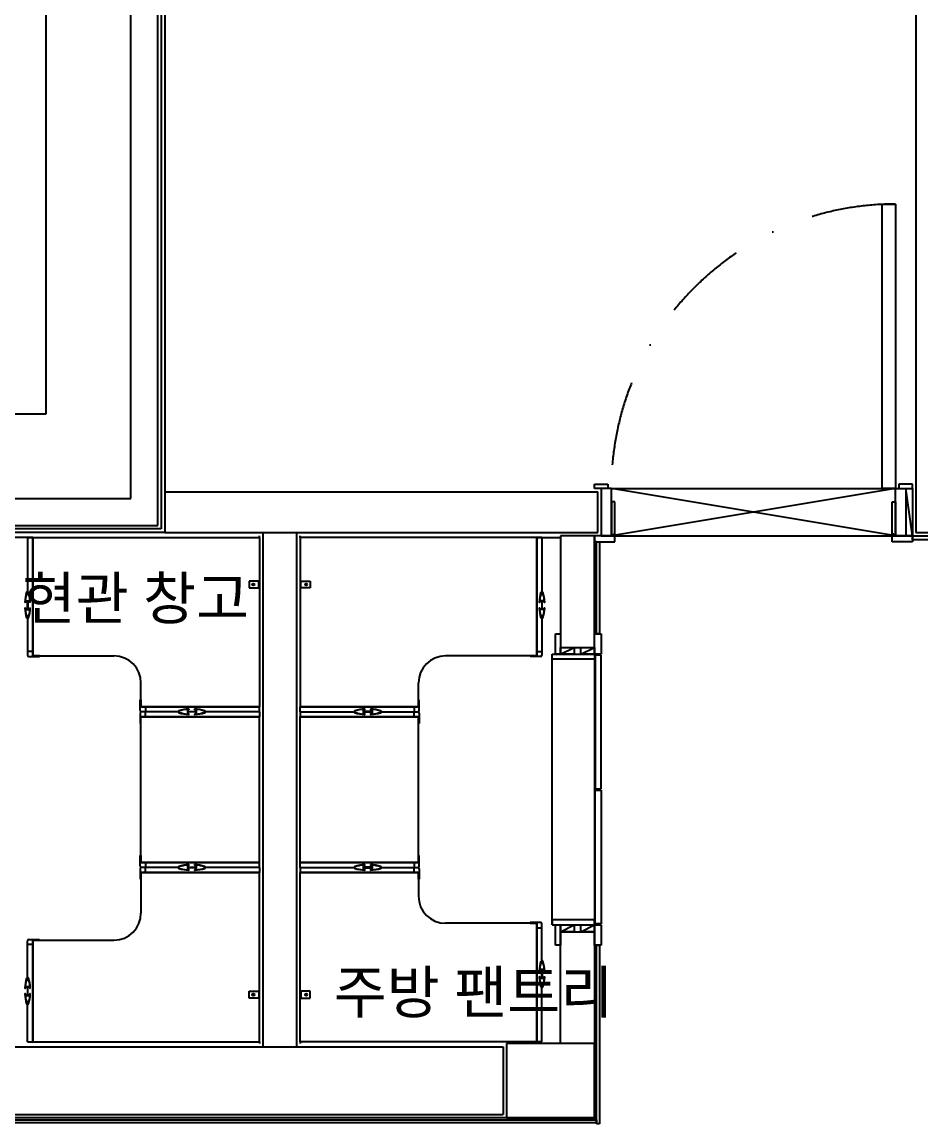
# Model space of a CAD drawing. Header units: millimetres. Extents: x -33000 to 294000, y 0 to 42408.
# Drawn here: x 11788 to 14445, y 16367 to 19622 of the extents above; entities that cross this region are included whole.
import ezdxf
from ezdxf.enums import TextEntityAlignment as Align

# ---------------------------------------------------------------- set-up
doc = ezdxf.new("R2010")
doc.units = ezdxf.units.MM
doc.header["$LTSCALE"] = 50
doc.linetypes.add('DASHDOTX2', pattern=[2, 1, -0.5, 0, -0.5])
doc.layers.add('arch', color=8, linetype='Continuous')
doc.layers.add('실명', color=9, linetype='Continuous')
doc.styles.add('FORTELINE', font='malgun.ttf')

msp = doc.modelspace()

# ---------------------------------------------------------------- linework, layer by layer
at = {"layer": 'arch'}
for p, q in [((11859.6, 18464.5), (11859.6, 21254.5)), ((12109.6, 18214.5), (12109.6, 21034.5)), ((12189.6, 18134.5), (12189.6, 20919.5)), ((12199.6, 20909.5), (12199.6, 18124.5)), ((12209.6, 20899.5), (12209.6, 18114.5)), ((11609.6, 18464.5), (11859.6, 18464.5)), ((13479.6, 18256.5), (13519.6, 18256.5)), ((13479.6, 18244.5), (13479.6, 18256.5)), ((13519.6, 18244.5), (13479.6, 18244.5)), ((13529.6, 18244.5), (13499.6, 18244.5)), ((13499.6, 18244.5), (13499.6, 18104.5)), ((13519.6, 18256.5), (13519.6, 18244.5)), ((13529.6, 18104.5), (13529.6, 18244.5)), ((14369.6, 18104.5), (13529.6, 18244.5)), ((13529.6, 18244.5), (14369.6, 18244.5)), ((14369.6, 18244.5), (13529.6, 18104.5)), ((14369.6, 18244.5), (14399.6, 18244.5)), ((14369.6, 18104.5), (14369.6, 18244.5)), ((14419.6, 18256.5), (14379.6, 18256.5)), ((14379.6, 18256.5), (14379.6, 18244.5)), ((14379.6, 18244.5), (14419.6, 18244.5)), ((14399.6, 18244.5), (14419.6, 18244.5)), ((14419.6, 18104.5), (14399.6, 18244.5)), ((14399.6, 18244.5), (14399.6, 18104.5)), ((14419.6, 18244.5), (14419.6, 18256.5)), ((14419.6, 18244.5), (14419.6, 18104.5)), ((11709.6, 18214.5), (12109.6, 18214.5)), ((13539.6, 18204.5), (13529.6, 18204.5)), ((13529.6, 18204.5), (13529.6, 18104.5)), ((13539.6, 18109.5), (13539.6, 18204.5)), ((14359.6, 18109.5), (14359.6, 18204.5)), ((14359.6, 18204.5), (14369.6, 18204.5)), ((14369.6, 18204.5), (14369.6, 18104.5)), ((12209.6, 18114.5), (11609.6, 18114.5)), ((12199.6, 18124.5), (11619.6, 18124.5)), ((11629.6, 18134.5), (12189.6, 18134.5)), ((12489.6, 18099.5), (12489.6, 18104.5)), ((12609.6, 18099.5), (12609.6, 18104.5)), ((13479.6, 18104.5), (13379.6, 18104.5)), ((13379.6, 18104.5), (13379.6, 17774.5)), ((13479.6, 17774.5), (13479.6, 18104.5)), ((13499.6, 18104.5), (13529.6, 18104.5)), ((13529.6, 18104.5), (13534.6, 18104.5)), ((13529.6, 18104.5), (14369.6, 18104.5)), ((13534.6, 18104.5), (13534.6, 18109.5)), ((13534.6, 18109.5), (13539.6, 18109.5)), ((14364.6, 18109.5), (14359.6, 18109.5)), ((14364.6, 18104.5), (14364.6, 18109.5)), ((14369.6, 18104.5), (14364.6, 18104.5)), ((14399.6, 18104.5), (14369.6, 18104.5)), ((14419.6, 18104.5), (14399.6, 18104.5)), ((14419.5, 18092.5), (14419.5, 18104.5)), ((14419.5, 18104.5), (14579.5, 18104.5)), ((11819.6, 18099.5), (11749.6, 18099.5)), ((11804.6, 18099.5), (11804.6, 17939.5)), ((11804.6, 18099.5), (11819.6, 18099.5)), ((11819.6, 18099.5), (12489.6, 18099.5)), ((11819.6, 17754.5), (11819.6, 18099.5)), ((11819.6, 18099.5), (11819.6, 17749.5)), ((12489.6, 18099.5), (12489.6, 17599.5)), ((13309.6, 18099.5), (12609.6, 18099.5)), ((12609.6, 18099.5), (12609.6, 17599.5)), ((13309.6, 17754.5), (13309.6, 18099.5)), ((13309.6, 18099.5), (13309.6, 17749.5)), ((13324.6, 18099.5), (13309.6, 18099.5)), ((13309.6, 18099.5), (13379.6, 18099.5)), ((13324.6, 18099.5), (13324.6, 17939.5)), ((13485.6, 18086.5), (13479.6, 18086.5)), ((13479.6, 18086.5), (13479.6, 17814.5)), ((13485.6, 18086.5), (13494.6, 18086.5)), ((13485.6, 17814.5), (13485.6, 18086.5)), ((13494.6, 18086.5), (13494.6, 17814.5)), ((14579.5, 18092.5), (14419.5, 18092.5)), ((12489.6, 17970.6), (12459.6, 17970.6)), ((12459.6, 17970.6), (12459.6, 17950.6)), ((12459.6, 17950.6), (12489.6, 17950.6)), ((12487.6, 17950.6), (12487.6, 17970.6)), ((12609.6, 17970.6), (12639.6, 17970.6)), ((12639.6, 17950.6), (12609.6, 17950.6)), ((12611.6, 17950.6), (12611.6, 17970.6)), ((12639.6, 17970.6), (12639.6, 17950.6)), ((11797.9, 17908), (11797.1, 17908)), ((11797.8, 17912.5), (11811.4, 17912.5)), ((11803.8, 17911.5), (11798.4, 17911.5)), ((11798.4, 17911.5), (11798.4, 17908.5)), ((11803.8, 17887.5), (11803.8, 17911.5)), ((11810.8, 17911.5), (11805.3, 17911.5)), ((11805.3, 17911.5), (11805.3, 17887.5)), ((11810.8, 17908.5), (11810.8, 17911.5)), ((11812.1, 17908), (11811.3, 17908)), ((13317.1, 17908), (13317.9, 17908)), ((13331.4, 17912.5), (13317.8, 17912.5)), ((13318.4, 17908.5), (13318.4, 17911.5)), ((13318.4, 17911.5), (13323.8, 17911.5)), ((13323.8, 17911.5), (13323.8, 17887.5)), ((13325.3, 17887.5), (13325.3, 17911.5)), ((13325.3, 17911.5), (13330.8, 17911.5)), ((13330.8, 17911.5), (13330.8, 17908.5)), ((13331.3, 17908), (13332.1, 17908)), ((11797.1, 17891), (11797.9, 17891)), ((11797.8, 17886.5), (11811.4, 17886.5)), ((11798.4, 17890.5), (11798.4, 17887.5)), ((11798.4, 17887.5), (11803.8, 17887.5)), ((11805.3, 17887.5), (11810.8, 17887.5)), ((11810.8, 17887.5), (11810.8, 17890.5)), ((11811.3, 17891), (11812.1, 17891)), ((13317.9, 17891), (13317.1, 17891)), ((13331.4, 17886.5), (13317.8, 17886.5)), ((13318.4, 17887.5), (13318.4, 17890.5)), ((13323.8, 17887.5), (13318.4, 17887.5)), ((13330.8, 17887.5), (13325.3, 17887.5)), ((13330.8, 17890.5), (13330.8, 17887.5)), ((13332.1, 17891), (13331.3, 17891)), ((11804.6, 17859.5), (11804.6, 17751.5)), ((13324.6, 17859.5), (13324.6, 17751.5)), ((13364.5, 17754.5), (13364.5, 17814.5)), ((13364.5, 17814.5), (13379.5, 17814.5)), ((13379.5, 17814.5), (13379.5, 17754.5)), ((13479.5, 17754.5), (13479.5, 17814.5)), ((13479.5, 17814.5), (13499.5, 17814.5)), ((13479.6, 17814.5), (13485.6, 17814.5)), ((13494.6, 17814.5), (13485.6, 17814.5)), ((13499.5, 17814.5), (13499.5, 17754.5)), ((11804.6, 17762.5), (11804.6, 17751.5)), ((11819.6, 17762.5), (11804.6, 17762.5)), ((11808.6, 17747.5), (11839.3, 17747.5)), ((11819.6, 17749.5), (11819.6, 17762.5)), ((11819.6, 17749.5), (12059.6, 17749.5)), ((11839.6, 17749.5), (11819.6, 17749.5)), ((11839.3, 17747.5), (11839.6, 17749.5)), ((13309.6, 17749.5), (13039.6, 17749.5)), ((13289.8, 17747.5), (13289.6, 17749.5)), ((13289.6, 17749.5), (13309.6, 17749.5)), ((13320.6, 17747.5), (13289.8, 17747.5)), ((13309.6, 17749.5), (13309.6, 17762.5)), ((13309.6, 17762.5), (13324.6, 17762.5)), ((13324.6, 17762.5), (13324.6, 17751.5)), ((13354.5, 16954.5), (13354.5, 17754.5)), ((13354.5, 17754.5), (13479.5, 17754.5)), ((13354.5, 17739.5), (13354.5, 17754.5)), ((13379.5, 17754.5), (13364.5, 17754.5)), ((13379.5, 17774.5), (13419.5, 17774.5)), ((13379.5, 17754.5), (13379.5, 17774.5)), ((13379.5, 17754.5), (13419.5, 17774.5)), ((13419.5, 17754.5), (13379.5, 17754.5)), ((13379.6, 17774.5), (13479.6, 17774.5)), ((13419.5, 17774.5), (13419.5, 17754.5)), ((13439.5, 17774.5), (13479.5, 17774.5)), ((13439.5, 17754.5), (13439.5, 17774.5)), ((13439.5, 17754.5), (13479.5, 17774.5)), ((13479.5, 17754.5), (13439.5, 17754.5)), ((13479.5, 17774.5), (13479.5, 17754.5)), ((13479.5, 17754.5), (13479.5, 16954.5)), ((13479.5, 17754.5), (13479.5, 17739.5)), ((13499.5, 17754.5), (13479.5, 17754.5)), ((13499.5, 17751.5), (13481.5, 17751.5)), ((13481.5, 17751.5), (13481.5, 17356.5)), ((13499.5, 17356.5), (13499.5, 17751.5)), ((13479.5, 17739.5), (13354.5, 17739.5)), ((12139.6, 17599.5), (12139.6, 17669.5)), ((12959.6, 17599.5), (12959.6, 17669.5)), ((12137.6, 17619.3), (12139.6, 17619.5)), ((12137.6, 17588.5), (12137.6, 17619.3)), ((12139.6, 17619.5), (12139.6, 17599.5)), ((12961.6, 17619.3), (12959.6, 17619.5)), ((12959.6, 17619.5), (12959.6, 17599.5)), ((12961.6, 17588.5), (12961.6, 17619.3)), ((12139.6, 17599.5), (12489.6, 17599.5)), ((12489.6, 17599.5), (12139.6, 17599.5)), ((12139.6, 17599.5), (12152.6, 17599.5)), ((12249.6, 17584.5), (12141.6, 17584.5)), ((12152.6, 17584.5), (12141.6, 17584.5)), ((12249.6, 17584.5), (12141.6, 17584.5)), ((12152.6, 17584.5), (12141.6, 17584.5)), ((12144.6, 17599.5), (12489.6, 17599.5)), ((12152.6, 17599.5), (12152.6, 17584.5)), ((12152.6, 17569.5), (12152.6, 17584.5)), ((12276.6, 17591.3), (12276.6, 17577.7)), ((12280.6, 17590.7), (12277.6, 17590.7)), ((12277.6, 17590.7), (12277.6, 17585.3)), ((12277.6, 17585.3), (12301.6, 17585.3)), ((12301.6, 17583.8), (12277.6, 17583.8)), ((12277.6, 17583.8), (12277.6, 17578.3)), ((12281.1, 17592), (12281.1, 17591.2)), ((12298.1, 17591.2), (12298.1, 17592)), ((12301.6, 17590.7), (12298.6, 17590.7)), ((12301.6, 17585.3), (12301.6, 17590.7)), ((12301.6, 17578.3), (12301.6, 17583.8)), ((12302.6, 17591.3), (12302.6, 17577.7)), ((12489.6, 17584.5), (12329.6, 17584.5)), ((12489.6, 17584.5), (12489.6, 17599.5)), ((12489.6, 17584.5), (12489.6, 17569.5)), ((12954.6, 17599.5), (12609.6, 17599.5)), ((12959.6, 17599.5), (12609.6, 17599.5)), ((12609.6, 17599.5), (12959.6, 17599.5)), ((12609.6, 17584.5), (12609.6, 17599.5)), ((12609.6, 17584.5), (12769.6, 17584.5)), ((12609.6, 17584.5), (12609.6, 17569.5)), ((12796.6, 17591.3), (12796.6, 17577.7)), ((12797.6, 17585.3), (12797.6, 17590.7)), ((12797.6, 17590.7), (12800.6, 17590.7)), ((12821.6, 17585.3), (12797.6, 17585.3)), ((12797.6, 17578.3), (12797.6, 17583.8)), ((12797.6, 17583.8), (12821.6, 17583.8)), ((12801.1, 17591.2), (12801.1, 17592)), ((12818.1, 17592), (12818.1, 17591.2)), ((12818.6, 17590.7), (12821.6, 17590.7)), ((12821.6, 17590.7), (12821.6, 17585.3)), ((12821.6, 17583.8), (12821.6, 17578.3)), ((12822.6, 17591.3), (12822.6, 17577.7)), ((12849.6, 17584.5), (12957.6, 17584.5)), ((12849.6, 17584.5), (12957.6, 17584.5)), ((12959.6, 17599.5), (12946.6, 17599.5)), ((12946.6, 17599.5), (12946.6, 17584.5)), ((12946.6, 17584.5), (12957.6, 17584.5)), ((12946.6, 17584.5), (12957.6, 17584.5)), ((12946.6, 17569.5), (12946.6, 17584.5)), ((12137.6, 17580.5), (12137.6, 17549.8)), ((12137.6, 17549.8), (12139.6, 17549.5)), ((12139.6, 17139.5), (12139.6, 17569.5)), ((12489.6, 17569.5), (12139.6, 17569.5)), ((12139.6, 17549.5), (12139.6, 17569.5)), ((12139.6, 17569.5), (12152.6, 17569.5)), ((12144.6, 17569.5), (12489.6, 17569.5)), ((12277.6, 17578.3), (12280.6, 17578.3)), ((12281.1, 17577.8), (12281.1, 17577)), ((12298.1, 17577), (12298.1, 17577.8)), ((12298.6, 17578.3), (12301.6, 17578.3)), ((12489.6, 17139.5), (12489.6, 17569.5)), ((12609.6, 17139.5), (12609.6, 17569.5)), ((12954.6, 17569.5), (12609.6, 17569.5)), ((12609.6, 17569.5), (12959.6, 17569.5)), ((12800.6, 17578.3), (12797.6, 17578.3)), ((12801.1, 17577), (12801.1, 17577.8)), ((12818.1, 17577.8), (12818.1, 17577)), ((12821.6, 17578.3), (12818.6, 17578.3)), ((12959.6, 17569.5), (12946.6, 17569.5)), ((12959.6, 17139.5), (12959.6, 17569.5)), ((12959.6, 17549.5), (12959.6, 17569.5)), ((12961.6, 17549.8), (12959.6, 17549.5)), ((12961.6, 17580.5), (12961.6, 17549.8)), ((13481.5, 17356.5), (13499.5, 17356.5)), ((13481.5, 16957.5), (13481.5, 17352.5)), ((13481.5, 17352.5), (13499.5, 17352.5)), ((13499.5, 17352.5), (13499.5, 16957.5)), ((12137.6, 17159.3), (12139.6, 17159.5)), ((12137.6, 17128.5), (12137.6, 17159.3)), ((12139.6, 17159.5), (12139.6, 17139.5)), ((12961.6, 17159.3), (12959.6, 17159.5)), ((12959.6, 17159.5), (12959.6, 17139.5)), ((12961.6, 17128.5), (12961.6, 17159.3)), ((12139.6, 17139.5), (12489.6, 17139.5)), ((12489.6, 17139.5), (12139.6, 17139.5)), ((12139.6, 17139.5), (12152.6, 17139.5)), ((12144.6, 17139.5), (12489.6, 17139.5)), ((12152.6, 17139.5), (12152.6, 17124.5)), ((12276.6, 17131.3), (12276.6, 17117.7)), ((12280.6, 17130.7), (12277.6, 17130.7)), ((12277.6, 17130.7), (12277.6, 17125.3)), ((12281.1, 17132), (12281.1, 17131.2)), ((12298.1, 17131.2), (12298.1, 17132)), ((12301.6, 17130.7), (12298.6, 17130.7)), ((12301.6, 17125.3), (12301.6, 17130.7)), ((12302.6, 17131.3), (12302.6, 17117.7)), ((12489.6, 17124.5), (12489.6, 17139.5)), ((12954.6, 17139.5), (12609.6, 17139.5)), ((12959.6, 17139.5), (12609.6, 17139.5)), ((12609.6, 17139.5), (12959.6, 17139.5)), ((12609.6, 17124.5), (12609.6, 17139.5)), ((12796.6, 17131.3), (12796.6, 17117.7)), ((12797.6, 17125.3), (12797.6, 17130.7)), ((12797.6, 17130.7), (12800.6, 17130.7)), ((12801.1, 17131.2), (12801.1, 17132)), ((12818.1, 17132), (12818.1, 17131.2)), ((12818.6, 17130.7), (12821.6, 17130.7)), ((12821.6, 17130.7), (12821.6, 17125.3)), ((12822.6, 17131.3), (12822.6, 17117.7)), ((12959.6, 17139.5), (12946.6, 17139.5)), ((12946.6, 17139.5), (12946.6, 17124.5)), ((12137.6, 17120.5), (12137.6, 17089.8)), ((12139.6, 17109.5), (12139.6, 16989.5)), ((12489.6, 17109.5), (12139.6, 17109.5)), ((12139.6, 17089.5), (12139.6, 17109.5)), ((12139.6, 17109.5), (12152.6, 17109.5)), ((12249.6, 17124.5), (12141.6, 17124.5)), ((12152.6, 17124.5), (12141.6, 17124.5)), ((12249.6, 17124.5), (12141.6, 17124.5)), ((12152.6, 17124.5), (12141.6, 17124.5)), ((12144.6, 17109.5), (12489.6, 17109.5)), ((12152.6, 17109.5), (12152.6, 17124.5)), ((12277.6, 17125.3), (12301.6, 17125.3)), ((12301.6, 17123.8), (12277.6, 17123.8)), ((12277.6, 17123.8), (12277.6, 17118.3)), ((12277.6, 17118.3), (12280.6, 17118.3)), ((12281.1, 17117.8), (12281.1, 17117)), ((12298.1, 17117), (12298.1, 17117.8)), ((12298.6, 17118.3), (12301.6, 17118.3)), ((12301.6, 17118.3), (12301.6, 17123.8)), ((12489.6, 17124.5), (12329.6, 17124.5)), ((12489.6, 17124.5), (12489.6, 17109.5)), ((12489.6, 16609.5), (12489.6, 17109.5)), ((12609.6, 17124.5), (12769.6, 17124.5)), ((12609.6, 17124.5), (12609.6, 17109.5)), ((12609.6, 16609.5), (12609.6, 17109.5)), ((12954.6, 17109.5), (12609.6, 17109.5)), ((12609.6, 17109.5), (12959.6, 17109.5)), ((12821.6, 17125.3), (12797.6, 17125.3)), ((12797.6, 17118.3), (12797.6, 17123.8)), ((12797.6, 17123.8), (12821.6, 17123.8)), ((12800.6, 17118.3), (12797.6, 17118.3)), ((12801.1, 17117), (12801.1, 17117.8)), ((12818.1, 17117.8), (12818.1, 17117)), ((12821.6, 17118.3), (12818.6, 17118.3)), ((12821.6, 17123.8), (12821.6, 17118.3)), ((12849.6, 17124.5), (12957.6, 17124.5)), ((12849.6, 17124.5), (12957.6, 17124.5)), ((12946.6, 17124.5), (12957.6, 17124.5)), ((12946.6, 17124.5), (12957.6, 17124.5)), ((12946.6, 17109.5), (12946.6, 17124.5)), ((12959.6, 17109.5), (12946.6, 17109.5)), ((12959.6, 17109.5), (12959.6, 17039.5)), ((12959.6, 17089.5), (12959.6, 17109.5)), ((12961.6, 17120.5), (12961.6, 17089.8)), ((12137.6, 17089.8), (12139.6, 17089.5)), ((12961.6, 17089.8), (12959.6, 17089.5)), ((13479.5, 16969.5), (13354.5, 16969.5)), ((13354.5, 16969.5), (13354.5, 16954.5)), ((13479.5, 16954.5), (13479.5, 16969.5)), ((13309.6, 16959.5), (13039.6, 16959.5)), ((13289.8, 16961.5), (13289.6, 16959.5)), ((13289.6, 16959.5), (13309.6, 16959.5)), ((13320.6, 16961.5), (13289.8, 16961.5)), ((13309.6, 16609.5), (13309.6, 16959.5)), ((13309.6, 16959.5), (13309.6, 16946.5)), ((13309.6, 16954.5), (13309.6, 16609.5)), ((13309.6, 16946.5), (13324.6, 16946.5)), ((13324.6, 16849.5), (13324.6, 16957.5)), ((13324.6, 16946.5), (13324.6, 16957.5)), ((13354.5, 16954.5), (13479.5, 16954.5)), ((13364.5, 16954.5), (13379.5, 16954.5)), ((13364.5, 16894.5), (13364.5, 16954.5)), ((13379.5, 16954.5), (13379.5, 16894.5)), ((13379.5, 16954.5), (13419.5, 16954.5)), ((13379.5, 16934.5), (13379.5, 16954.5)), ((13379.5, 16934.5), (13419.5, 16954.5)), ((13419.5, 16934.5), (13379.5, 16934.5)), ((13379.6, 16604.5), (13379.6, 16934.5)), ((13379.6, 16934.5), (13479.6, 16934.5)), ((13419.5, 16954.5), (13419.5, 16934.5)), ((13439.5, 16954.5), (13479.5, 16954.5)), ((13439.5, 16934.5), (13439.5, 16954.5)), ((13439.5, 16934.5), (13479.5, 16954.5)), ((13479.5, 16934.5), (13439.5, 16934.5)), ((13479.5, 16954.5), (13479.5, 16934.5)), ((13479.5, 16894.5), (13479.5, 16954.5)), ((13479.5, 16954.5), (13499.5, 16954.5)), ((13479.6, 16934.5), (13479.6, 16604.5)), ((13499.5, 16957.5), (13481.5, 16957.5)), ((13499.5, 16954.5), (13499.5, 16894.5)), ((11804.6, 16799.5), (11804.6, 16907.5)), ((11804.6, 16896.5), (11804.6, 16907.5)), ((11808.6, 16911.5), (11839.3, 16911.5)), ((11819.6, 16909.5), (12059.6, 16909.5)), ((11819.6, 16609.5), (11819.6, 16909.5)), ((11839.6, 16909.5), (11819.6, 16909.5)), ((11819.6, 16909.5), (11819.6, 16896.5)), ((11819.6, 16904.5), (11819.6, 16609.5)), ((11839.3, 16911.5), (11839.6, 16909.5)), ((11819.6, 16896.5), (11804.6, 16896.5)), ((13379.5, 16894.5), (13364.5, 16894.5)), ((13499.5, 16894.5), (13479.5, 16894.5)), ((13485.6, 16894.5), (13479.6, 16894.5)), ((13479.6, 16894.5), (13479.6, 16384.5)), ((13485.6, 16384.5), (13485.6, 16894.5)), ((13485.6, 16894.5), (13494.6, 16894.5)), ((13485.6, 16366.5), (13485.6, 16894.5)), ((13494.6, 16894.5), (13494.6, 16366.5)), ((13317.9, 16818), (13317.1, 16818)), ((13317.1, 16801), (13317.9, 16801)), ((13331.4, 16822.5), (13317.8, 16822.5)), ((13323.8, 16821.5), (13318.4, 16821.5)), ((13318.4, 16821.5), (13318.4, 16818.5)), ((13318.4, 16800.5), (13318.4, 16797.5)), ((13323.8, 16797.5), (13323.8, 16821.5)), ((13330.8, 16821.5), (13325.3, 16821.5)), ((13325.3, 16821.5), (13325.3, 16797.5)), ((13330.8, 16818.5), (13330.8, 16821.5)), ((13330.8, 16797.5), (13330.8, 16800.5)), ((13332.1, 16818), (13331.3, 16818)), ((13331.3, 16801), (13332.1, 16801)), ((11797.1, 16768), (11797.9, 16768)), ((11797.8, 16772.5), (11811.4, 16772.5)), ((11798.4, 16768.5), (11798.4, 16771.5)), ((11798.4, 16771.5), (11803.8, 16771.5)), ((11803.8, 16771.5), (11803.8, 16747.5)), ((11805.3, 16747.5), (11805.3, 16771.5)), ((11805.3, 16771.5), (11810.8, 16771.5)), ((11810.8, 16771.5), (11810.8, 16768.5)), ((11811.3, 16768), (11812.1, 16768)), ((13331.4, 16796.5), (13317.8, 16796.5)), ((13318.4, 16797.5), (13323.8, 16797.5)), ((13324.6, 16609.5), (13324.6, 16769.5)), ((13325.3, 16797.5), (13330.8, 16797.5)), ((11797.9, 16751), (11797.1, 16751)), ((11797.8, 16746.5), (11811.4, 16746.5)), ((11798.4, 16747.5), (11798.4, 16750.5)), ((11803.8, 16747.5), (11798.4, 16747.5)), ((11810.8, 16747.5), (11805.3, 16747.5)), ((11810.8, 16750.5), (11810.8, 16747.5)), ((11812.1, 16751), (11811.3, 16751)), ((12459.6, 16738.5), (12459.6, 16758.5)), ((12459.6, 16758.5), (12489.6, 16758.5)), ((12489.6, 16738.5), (12459.6, 16738.5)), ((12487.6, 16758.5), (12487.6, 16738.5)), ((12639.6, 16758.5), (12609.6, 16758.5)), ((12609.6, 16738.5), (12639.6, 16738.5)), ((12611.6, 16758.5), (12611.6, 16738.5)), ((12639.6, 16738.5), (12639.6, 16758.5)), ((11804.6, 16609.5), (11804.6, 16719.5)), ((11804.6, 16609.5), (11819.6, 16609.5)), ((11819.6, 16609.5), (12489.6, 16609.5)), ((12489.6, 16609.5), (12489.6, 16604.5)), ((13309.6, 16609.5), (12609.6, 16609.5)), ((12609.6, 16609.5), (12609.6, 16604.5)), ((13324.6, 16609.5), (13309.6, 16609.5)), ((11659.6, 16594.5), (13209.6, 16594.5)), ((13209.6, 16594.5), (13209.6, 16394.5)), ((13479.6, 16604.5), (13219.6, 16604.5)), ((13219.6, 16604.5), (13219.6, 16384.5)), ((13479.6, 16604.5), (13379.6, 16604.5)), ((13479.6, 16384.5), (13479.6, 16604.5)), ((11659.6, 16394.5), (13209.6, 16394.5)), ((13485.6, 16384.5), (11669.6, 16384.5)), ((11669.6, 16378.5), (13485.6, 16378.5)), ((13219.6, 16384.5), (13479.6, 16384.5)), ((13479.6, 16384.5), (13485.6, 16384.5)), ((13485.6, 16378.5), (13485.6, 16384.5)), ((13485.6, 16378.5), (13485.6, 16369.5)), ((13485.6, 16369.5), (11669.6, 16369.5)), ((13494.6, 16366.5), (13485.6, 16366.5))]:
    msp.add_line(p, q, dxfattribs=at)
at = {"layer": 'arch', "ltscale": 2}
for p, q in [((14429.6, 20899.5), (14429.6, 18114.5)), ((12209.6, 18234.5), (13489.6, 18234.5)), ((13489.6, 18114.5), (13489.6, 18234.5)), ((12209.6, 18114.5), (13489.6, 18114.5)), ((12499.6, 18114.5), (12499.6, 16594.5)), ((12599.6, 18114.5), (12599.6, 16594.5)), ((14429.6, 18114.5), (14549.6, 18114.5))]:
    msp.add_line(p, q, dxfattribs=at)
at = {"layer": 'arch', "linetype": 'Continuous', "ltscale": 4}
for p, q in [((14329.6, 18244.5), (14329.6, 19084.5)), ((14329.6, 19084.5), (14369.6, 19084.5)), ((14369.6, 19084.5), (14369.6, 18244.5)), ((14369.6, 18244.5), (14329.6, 18244.5)), ((13479.6, 18104.5), (13479.6, 18086.5)), ((13539.6, 18104.5), (13479.6, 18104.5)), ((13539.6, 18086.5), (13539.6, 18104.5)), ((14359.6, 18086.5), (14359.6, 18104.5)), ((14359.6, 18104.5), (14419.6, 18104.5)), ((14419.6, 18104.5), (14419.6, 18086.5)), ((13479.6, 18086.5), (13539.6, 18086.5)), ((14419.6, 18086.5), (14359.6, 18086.5))]:
    msp.add_line(p, q, dxfattribs=at)
at = {"layer": 'arch'}
for centre in [(12471.6, 17960.6), (12627.6, 17960.6), (12471.6, 16748.5), (12627.6, 16748.5)]:
    msp.add_circle(centre, 3.25, dxfattribs=at)
at = {"layer": 'arch', "linetype": 'DASHDOTX2', "ltscale": 5}
msp.add_arc((14369.6, 18244.5), 840, 90, 180, dxfattribs=at)
at = {"layer": 'arch'}
for centre, radius, start, end in [((11896.5, 17905.7), 100, 161.4468, 178.3506), ((11797.1, 17908.5), 0.5, 178.3506, 270), ((11896.5, 17905.7), 99, 161.4468, 176.0243), ((11797.9, 17908.5), 0.5, 270, 360), ((11804.6, 17936.5), 3, 18.5532, 161.4468), ((11804.6, 17936.5), 2, 18.5532, 161.4468), ((11712.6, 17905.7), 99, 3.9757, 18.5532), ((11712.6, 17905.7), 100, 1.6494, 18.5532), ((11811.3, 17908.5), 0.5, 180, 270), ((11812.1, 17908.5), 0.5, 270, 1.6494), ((13416.5, 17905.7), 100, 161.4468, 178.3506), ((13317.1, 17908.5), 0.5, 178.3506, 270), ((13416.5, 17905.7), 99, 161.4468, 176.0243), ((13317.9, 17908.5), 0.5, 270, 360), ((13324.6, 17936.5), 3, 18.5532, 161.4468), ((13324.6, 17936.5), 2, 18.5532, 161.4468), ((13232.6, 17905.7), 99, 3.9757, 18.5532), ((13232.6, 17905.7), 100, 1.6494, 18.5532), ((13331.3, 17908.5), 0.5, 180, 270), ((13332.1, 17908.5), 0.5, 270, 1.6494), ((11797.1, 17890.5), 0.5, 90, 181.6494), ((11896.5, 17893.4), 100, 181.6494, 198.5532), ((11896.5, 17893.4), 99, 183.9757, 198.5532), ((11797.9, 17890.5), 0.5, 360, 90), ((11712.6, 17893.4), 99, 341.4468, 356.0243), ((11712.6, 17893.4), 100, 341.4468, 358.3506), ((11811.3, 17890.5), 0.5, 90, 180), ((11812.1, 17890.5), 0.5, 358.3506, 90), ((13317.1, 17890.5), 0.5, 90, 181.6494), ((13416.5, 17893.4), 100, 181.6494, 198.5532), ((13416.5, 17893.4), 99, 183.9757, 198.5532), ((13317.9, 17890.5), 0.5, 360, 90), ((13232.6, 17893.4), 99, 341.4468, 356.0243), ((13232.6, 17893.4), 100, 341.4468, 358.3506), ((13331.3, 17890.5), 0.5, 90, 180), ((13332.1, 17890.5), 0.5, 358.3506, 90), ((11804.6, 17862.5), 3, 198.5532, 341.4468), ((11804.6, 17862.5), 2, 198.5532, 341.4468), ((13324.6, 17862.5), 3, 198.5532, 341.4468), ((13324.6, 17862.5), 2, 198.5532, 341.4468), ((11808.6, 17751.5), 4, 180, 270), ((12059.6, 17669.5), 80, 0, 90), ((13039.6, 17669.5), 80, 90, 180), ((13320.6, 17751.5), 4, 270, 0), ((12141.6, 17588.5), 4, 180, 270), ((12141.6, 17580.5), 4, 90, 180), ((12252.6, 17584.5), 3, 108.5532, 251.4468), ((12252.6, 17584.5), 2, 108.5532, 251.4468), ((12283.4, 17492.6), 100, 91.6494, 108.5532), ((12283.4, 17676.5), 100, 251.4468, 268.3506), ((12283.4, 17492.6), 99, 93.9757, 108.5532), ((12283.4, 17676.5), 99, 251.4468, 266.0243), ((12280.6, 17592), 0.5, 0, 91.6494), ((12280.6, 17591.2), 0.5, 270, 360), ((12298.6, 17592), 0.5, 88.3506, 180), ((12298.6, 17591.2), 0.5, 180, 270), ((12295.7, 17492.6), 100, 71.4468, 88.3506), ((12295.7, 17676.5), 100, 271.6494, 288.5532), ((12295.7, 17492.6), 99, 71.4468, 86.0243), ((12295.7, 17676.5), 99, 273.9757, 288.5532), ((12326.6, 17584.5), 2, 288.5532, 71.4468), ((12326.6, 17584.5), 3, 288.5532, 71.4468), ((12772.6, 17584.5), 3, 108.5532, 251.4468), ((12772.6, 17584.5), 2, 108.5532, 251.4468), ((12803.4, 17492.6), 100, 91.6494, 108.5532), ((12803.4, 17676.5), 100, 251.4468, 268.3506), ((12803.4, 17492.6), 99, 93.9757, 108.5532), ((12803.4, 17676.5), 99, 251.4468, 266.0243), ((12800.6, 17592), 0.5, 360, 91.6494), ((12800.6, 17591.2), 0.5, 270, 0), ((12818.6, 17592), 0.5, 88.3506, 180), ((12818.6, 17591.2), 0.5, 180, 270), ((12815.7, 17492.6), 100, 71.4468, 88.3506), ((12815.7, 17676.5), 100, 271.6494, 288.5532), ((12815.7, 17492.6), 99, 71.4468, 86.0243), ((12815.7, 17676.5), 99, 273.9757, 288.5532), ((12846.6, 17584.5), 2, 288.5532, 71.4468), ((12846.6, 17584.5), 3, 288.5532, 71.4468), ((12957.6, 17588.5), 4, 270, 0), ((12957.6, 17580.5), 4, 0, 90), ((12280.6, 17577.8), 0.5, 0, 90), ((12280.6, 17577), 0.5, 268.3506, 360), ((12298.6, 17577.8), 0.5, 90, 180), ((12298.6, 17577), 0.5, 180, 271.6494), ((12800.6, 17577.8), 0.5, 360, 90), ((12800.6, 17577), 0.5, 268.3506, 0), ((12818.6, 17577.8), 0.5, 90, 180), ((12818.6, 17577), 0.5, 180, 271.6494), ((12141.6, 17128.5), 4, 180, 270), ((12252.6, 17124.5), 3, 108.5532, 251.4468), ((12252.6, 17124.5), 2, 108.5532, 251.4468), ((12283.4, 17032.6), 100, 91.6494, 108.5532), ((12283.4, 17032.6), 99, 93.9757, 108.5532), ((12280.6, 17132), 0.5, 0, 91.6494), ((12280.6, 17131.2), 0.5, 270, 360), ((12298.6, 17132), 0.5, 88.3506, 180), ((12298.6, 17131.2), 0.5, 180, 270), ((12295.7, 17032.6), 100, 71.4468, 88.3506), ((12295.7, 17032.6), 99, 71.4468, 86.0243), ((12326.6, 17124.5), 2, 288.5532, 71.4468), ((12326.6, 17124.5), 3, 288.5532, 71.4468), ((12772.6, 17124.5), 3, 108.5532, 251.4468), ((12772.6, 17124.5), 2, 108.5532, 251.4468), ((12803.4, 17032.6), 100, 91.6494, 108.5532), ((12803.4, 17032.6), 99, 93.9757, 108.5532), ((12800.6, 17132), 0.5, 360, 91.6494), ((12800.6, 17131.2), 0.5, 270, 0), ((12818.6, 17132), 0.5, 88.3506, 180), ((12818.6, 17131.2), 0.5, 180, 270), ((12815.7, 17032.6), 100, 71.4468, 88.3506), ((12815.7, 17032.6), 99, 71.4468, 86.0243), ((12846.6, 17124.5), 2, 288.5532, 71.4468), ((12846.6, 17124.5), 3, 288.5532, 71.4468), ((12957.6, 17128.5), 4, 270, 0), ((12141.6, 17120.5), 4, 90, 180), ((12283.4, 17216.5), 100, 251.4468, 268.3506), ((12283.4, 17216.5), 99, 251.4468, 266.0243), ((12280.6, 17117.8), 0.5, 0, 90), ((12280.6, 17117), 0.5, 268.3506, 360), ((12298.6, 17117.8), 0.5, 90, 180), ((12298.6, 17117), 0.5, 180, 271.6494), ((12295.7, 17216.5), 100, 271.6494, 288.5532), ((12295.7, 17216.5), 99, 273.9757, 288.5532), ((12803.4, 17216.5), 100, 251.4468, 268.3506), ((12803.4, 17216.5), 99, 251.4468, 266.0243), ((12800.6, 17117.8), 0.5, 360, 90), ((12800.6, 17117), 0.5, 268.3506, 0), ((12818.6, 17117.8), 0.5, 90, 180), ((12818.6, 17117), 0.5, 180, 271.6494), ((12815.7, 17216.5), 100, 271.6494, 288.5532), ((12815.7, 17216.5), 99, 273.9757, 288.5532), ((12957.6, 17120.5), 4, 0, 90), ((13039.6, 17039.5), 80, 180, 270), ((12059.6, 16989.5), 80, 270, 0), ((13320.6, 16957.5), 4, 0, 90), ((11808.6, 16907.5), 4, 90, 180), ((13416.5, 16815.7), 100, 161.4468, 178.3506), ((13416.5, 16815.7), 99, 161.4468, 176.0243), ((13324.6, 16846.5), 3, 18.5532, 161.4468), ((13324.6, 16846.5), 2, 18.5532, 161.4468), ((13232.6, 16815.7), 99, 3.9757, 18.5532), ((13232.6, 16815.7), 100, 1.6494, 18.5532), ((13317.1, 16818.5), 0.5, 178.3506, 270), ((13317.1, 16800.5), 0.5, 90, 181.6494), ((13416.5, 16803.4), 100, 181.6494, 198.5532), ((13317.9, 16818.5), 0.5, 270, 0), ((13317.9, 16800.5), 0.5, 0, 90), ((13232.6, 16803.4), 100, 341.4468, 358.3506), ((13331.3, 16818.5), 0.5, 180, 270), ((13331.3, 16800.5), 0.5, 90, 180), ((13332.1, 16818.5), 0.5, 270, 1.6494), ((13332.1, 16800.5), 0.5, 358.3506, 90), ((11896.5, 16765.7), 100, 161.4468, 178.3506), ((11797.1, 16768.5), 0.5, 178.3506, 270), ((11896.5, 16765.7), 99, 161.4468, 176.0243), ((11797.9, 16768.5), 0.5, 270, 0), ((11804.6, 16796.5), 3, 18.5532, 161.4468), ((11804.6, 16796.5), 2, 18.5532, 161.4468), ((11712.6, 16765.7), 99, 3.9757, 18.5532), ((11712.6, 16765.7), 100, 1.6494, 18.5532), ((11811.3, 16768.5), 0.5, 180, 270), ((11812.1, 16768.5), 0.5, 270, 1.6494), ((13416.5, 16803.4), 99, 183.9757, 198.5532), ((13324.6, 16772.5), 3, 198.5532, 341.4468), ((13324.6, 16772.5), 2, 198.5532, 341.4468), ((13232.6, 16803.4), 99, 341.4468, 356.0243), ((11797.1, 16750.5), 0.5, 90, 181.6494), ((11896.5, 16753.4), 100, 181.6494, 198.5532), ((11896.5, 16753.4), 99, 183.9757, 198.5532), ((11797.9, 16750.5), 0.5, 0, 90), ((11712.6, 16753.4), 99, 341.4468, 356.0243), ((11712.6, 16753.4), 100, 341.4468, 358.3506), ((11811.3, 16750.5), 0.5, 90, 180), ((11812.1, 16750.5), 0.5, 358.3506, 90), ((11804.6, 16722.5), 3, 198.5532, 341.4468), ((11804.6, 16722.5), 2, 198.5532, 341.4468)]:
    msp.add_arc(centre, radius, start, end, dxfattribs=at)

# ---------------------------------------------------------------- texts
at = {"layer": '실명', "linetype": 'ByBlock', "style": 'FORTELINE'}
for s, p in [('현관 창고', (12124.5, 17919.7)), ('주방 팬트리', (13122.4, 16756.1))]:
    msp.add_text(s, height=125, dxfattribs=at).set_placement(p, align=Align.MIDDLE_CENTER)

doc.saveas('drawing.dxf')
